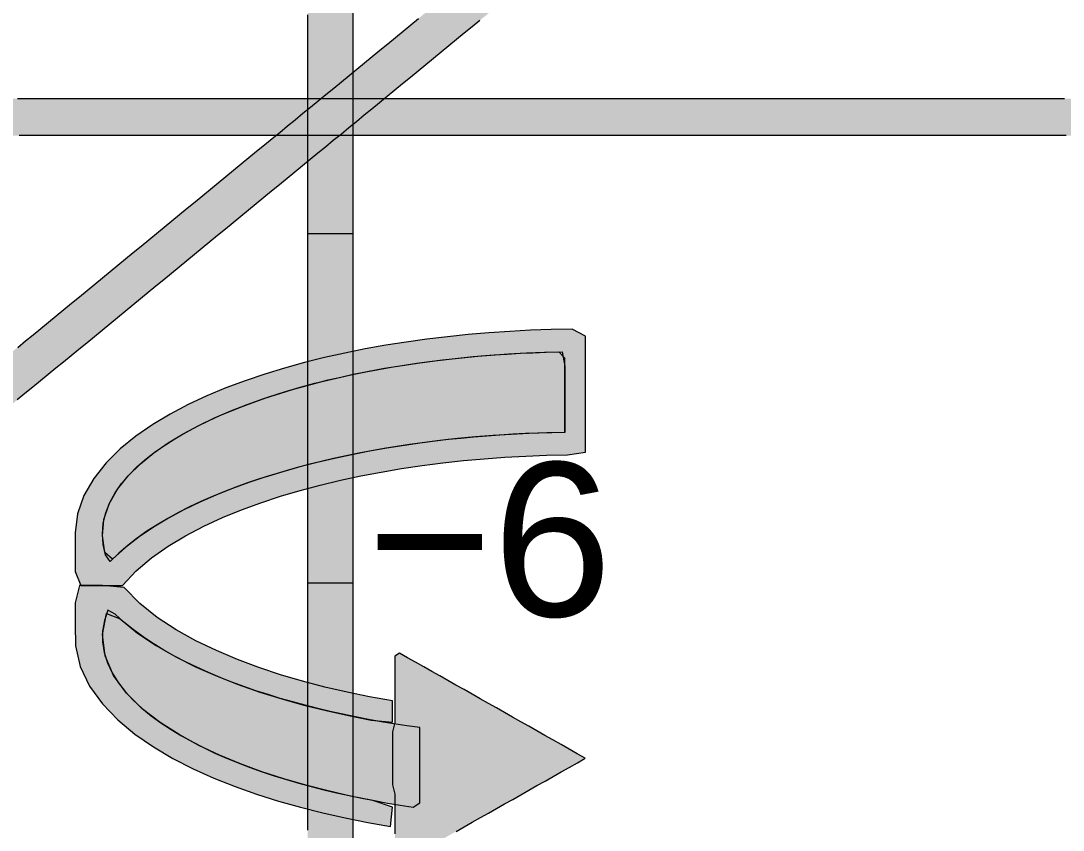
# Model space of a CAD drawing. Extents: x 23 to 1443, y 408 to 1218.
# Drawn here: x 1216.3 to 1366.9, y 907.4 to 1024.4 of the extents above; entities that cross this region are included whole.
import ezdxf

# ---------------------------------------------------------------- set-up
doc = ezdxf.new("R2010")
doc.units = 0
doc.layers.get('0').update_dxf_attribs({"lineweight": 0})
doc.styles.add('ArialMT', font='ArialMT.ttf')

msp = doc.modelspace()

# ---------------------------------------------------------------- hatches: boundary and pattern name
at = {"true_color": 0x030000}
h = msp.add_hatch(color=256, dxfattribs=at)
h.dxf.hatch_style = 1
h.paths.add_polyline_path([(1264.25, 879.89), (1265.89, 879.89), (1267.53, 879.89), (1269.16, 879.89), (1270.8, 879.89), (1272.44, 879.89), (1273.99, 879.85), (1273.1, 878.54), (1272.21, 877.24), (1271.33, 875.93), (1270.44, 874.63), (1269.55, 873.33), (1268.67, 872.02), (1267.78, 870.72), (1266.89, 869.41), (1266.01, 868.11), (1265.12, 866.81), (1264.23, 865.5), (1263.35, 864.2), (1262.46, 862.89), (1261.57, 861.59), (1260.69, 861.21), (1259.8, 862.52), (1258.91, 863.82), (1258.03, 865.13), (1257.14, 866.43), (1256.25, 867.73), (1255.36, 869.04), (1254.48, 870.34), (1253.59, 871.65), (1252.7, 872.95), (1251.82, 874.25), (1250.93, 875.56), (1250.04, 876.86), (1249.16, 878.17), (1248.27, 879.47), (1249.09, 879.89), (1250.72, 879.89), (1252.36, 879.89), (1254, 879.89), (1255.64, 879.89), (1257.27, 879.89), (1257.75, 881), (1257.75, 882.55), (1257.75, 884.1), (1257.75, 885.65), (1257.75, 887.2), (1257.75, 888.75), (1257.75, 890.3), (1257.75, 891.85), (1257.75, 893.41), (1257.75, 894.96), (1257.75, 896.51), (1257.75, 898.06), (1257.75, 899.61), (1257.75, 901.16), (1257.75, 902.71), (1257.75, 904.27), (1257.75, 905.82), (1257.75, 907.37), (1257.75, 908.92), (1257.75, 910.47), (1257.75, 912.02), (1257.75, 913.57), (1257.75, 915.12), (1257.75, 916.68), (1257.75, 918.23), (1257.75, 919.78), (1257.75, 921.33), (1257.75, 922.88), (1257.75, 924.43), (1257.75, 925.98), (1257.75, 927.53), (1257.75, 929.09), (1257.75, 930.64), (1257.75, 932.19), (1257.75, 933.74), (1257.75, 935.29), (1257.75, 936.84), (1257.75, 938.39), (1257.75, 939.95), (1257.75, 941.5), (1257.75, 943.05), (1257.75, 944.6), (1257.75, 946.15), (1257.75, 947.7), (1257.75, 949.25), (1257.75, 950.8), (1257.75, 952.36), (1257.75, 953.91), (1257.75, 955.46), (1257.75, 957.01), (1257.75, 958.56), (1257.75, 960.11), (1257.75, 961.66), (1257.75, 963.22), (1257.75, 964.77), (1257.75, 966.32), (1257.75, 967.87), (1257.75, 969.42), (1257.75, 970.97), (1257.75, 972.52), (1257.75, 974.07), (1257.75, 975.63), (1257.75, 977.18), (1257.75, 978.73), (1257.75, 980.28), (1257.75, 981.83), (1257.75, 983.38), (1257.75, 984.93), (1257.75, 986.48), (1257.75, 988.04), (1257.75, 989.59), (1257.75, 991.14), (1257.75, 992.69), (1257.75, 994.24), (1257.75, 995.79), (1257.75, 997.34), (1257.75, 998.9), (1257.75, 1000.45), (1257.75, 1002), (1257.75, 1003.55), (1257.75, 1005.1), (1257.75, 1006.65), (1257.75, 1008.2), (1257.75, 1009.75), (1257.75, 1011.31), (1257.75, 1012.86), (1257.75, 1014.41), (1257.75, 1015.96), (1257.75, 1017.51), (1257.75, 1019.06), (1257.75, 1020.61), (1257.75, 1022.16), (1257.75, 1023.72), (1257.75, 1025.27), (1257.75, 1026.82), (1257.75, 1028.37), (1257.75, 1029.92), (1257.75, 1031.47), (1257.75, 1033.02), (1257.75, 1034.58), (1257.75, 1036.13), (1257.75, 1037.68), (1257.75, 1039.23), (1257.75, 1040.78), (1257.75, 1042.33), (1257.75, 1043.88), (1257.75, 1045.43), (1257.75, 1046.99), (1257.75, 1048.54), (1257.75, 1050.09), (1257.75, 1051.64), (1257.75, 1053.19), (1257.75, 1054.74), (1257.75, 1056.29), (1257.75, 1057.85), (1257.75, 1059.4), (1257.75, 1060.95), (1257.75, 1062.5), (1257.75, 1064.05), (1257.75, 1065.6), (1257.75, 1067.15), (1257.75, 1068.7), (1257.75, 1070.26), (1257.75, 1071.81), (1257.75, 1073.36), (1257.75, 1074.91), (1257.75, 1076.46), (1257.75, 1078.01), (1257.75, 1079.56), (1257.75, 1081.11), (1257.75, 1082.67), (1257.75, 1084.22), (1257.75, 1085.77), (1257.75, 1087.32), (1257.75, 1088.87), (1257.75, 1090.42), (1257.75, 1091.97), (1257.75, 1093.53), (1257.75, 1095.08), (1257.75, 1096.63), (1257.75, 1098.18), (1257.75, 1099.73), (1257.75, 1101.28), (1257.75, 1102.83), (1257.75, 1104.38), (1257.75, 1105.94), (1257.75, 1107.49), (1257.75, 1109.04), (1257.75, 1110.59), (1257.75, 1112.14), (1257.75, 1113.69), (1257.75, 1115.24), (1257.75, 1116.79), (1257.75, 1118.35), (1257.75, 1119.9), (1257.75, 1121.45), (1257.75, 1123), (1257.75, 1124.55), (1257.75, 1126.1), (1257.75, 1127.65), (1257.75, 1129.21), (1257.75, 1130.76), (1257.75, 1132.31), (1257.75, 1133.86), (1257.75, 1135.41), (1257.75, 1136.96), (1257.75, 1138.51), (1256.95, 1139.31), (1255.32, 1139.31), (1253.68, 1139.31), (1252.04, 1139.31), (1250.41, 1139.31), (1248.77, 1139.31), (1248.41, 1140.01), (1249.25, 1141.34), (1250.08, 1142.68), (1250.91, 1144.02), (1251.74, 1145.35), (1252.57, 1146.69), (1253.4, 1148.03), (1254.23, 1149.36), (1255.06, 1150.7), (1255.89, 1152.04), (1256.72, 1153.37), (1257.56, 1154.71), (1258.39, 1156.05), (1259.22, 1157.38), (1260.05, 1158.72), (1260.88, 1160.06), (1261.71, 1159.11), (1262.54, 1157.77), (1263.37, 1156.43), (1264.2, 1155.1), (1265.04, 1153.76), (1265.87, 1152.42), (1266.7, 1151.09), (1267.53, 1149.75), (1268.36, 1148.41), (1269.19, 1147.08), (1270.02, 1145.74), (1270.85, 1144.4), (1271.68, 1143.07), (1272.51, 1141.73), (1273.35, 1140.4), (1273.7, 1139.31), (1272.07, 1139.31), (1270.43, 1139.31), (1268.79, 1139.31), (1267.16, 1139.31), (1265.52, 1139.31), (1264.25, 1138.96), (1264.25, 1137.41), (1264.25, 1135.86), (1264.25, 1134.31), (1264.25, 1132.76), (1264.25, 1131.21), (1264.25, 1129.65), (1264.25, 1128.1), (1264.25, 1126.55), (1264.25, 1125), (1264.25, 1123.45), (1264.25, 1121.9), (1264.25, 1120.35), (1264.25, 1118.8), (1264.25, 1117.24), (1264.25, 1115.69), (1264.25, 1114.14), (1264.25, 1112.59), (1264.25, 1111.04), (1264.25, 1109.49), (1264.25, 1107.94), (1264.25, 1106.38), (1264.25, 1104.83), (1264.25, 1103.28), (1264.25, 1101.73), (1264.25, 1100.18), (1264.25, 1098.63), (1264.25, 1097.08), (1264.25, 1095.53), (1264.25, 1093.97), (1264.25, 1092.42), (1264.25, 1090.87), (1264.25, 1089.32), (1264.25, 1087.77), (1264.25, 1086.22), (1264.25, 1084.67), (1264.25, 1083.11), (1264.25, 1081.56), (1264.25, 1080.01), (1264.25, 1078.46), (1264.25, 1076.91), (1264.25, 1075.36), (1264.25, 1073.81), (1264.25, 1072.26), (1264.25, 1070.7), (1264.25, 1069.15), (1264.25, 1067.6), (1264.25, 1066.05), (1264.25, 1064.5), (1264.25, 1062.95), (1264.25, 1061.4), (1264.25, 1059.85), (1264.25, 1058.29), (1264.25, 1056.74), (1264.25, 1055.19), (1264.25, 1053.64), (1264.25, 1052.09), (1264.25, 1050.54), (1264.25, 1048.99), (1264.25, 1047.43), (1264.25, 1045.88), (1264.25, 1044.33), (1264.25, 1042.78), (1264.25, 1041.23), (1264.25, 1039.68), (1264.25, 1038.13), (1264.25, 1036.58), (1264.25, 1035.02), (1264.25, 1033.47), (1264.25, 1031.92), (1264.25, 1030.37), (1264.25, 1028.82), (1264.25, 1027.27), (1264.25, 1025.72), (1264.25, 1024.17), (1264.25, 1022.61), (1264.25, 1021.06), (1264.25, 1019.51), (1264.25, 1017.96), (1264.25, 1016.41), (1264.25, 1014.86), (1264.25, 1013.31), (1264.25, 1011.75), (1264.25, 1010.2), (1264.25, 1008.65), (1264.25, 1007.1), (1264.25, 1005.55), (1264.25, 1004), (1264.25, 1002.45), (1264.25, 1000.9), (1264.25, 999.34), (1264.25, 997.79), (1264.25, 996.24), (1264.25, 994.69), (1264.25, 993.14), (1264.25, 991.59), (1264.25, 990.04), (1264.25, 988.48), (1264.25, 986.93), (1264.25, 985.38), (1264.25, 983.83), (1264.25, 982.28), (1264.25, 980.73), (1264.25, 979.18), (1264.25, 977.63), (1264.25, 976.07), (1264.25, 974.52), (1264.25, 972.97), (1264.25, 971.42), (1264.25, 969.87), (1264.25, 968.32), (1264.25, 966.77), (1264.25, 965.22), (1264.25, 963.66), (1264.25, 962.11), (1264.25, 960.56), (1264.25, 959.01), (1264.25, 957.46), (1264.25, 955.91), (1264.25, 954.36), (1264.25, 952.8), (1264.25, 951.25), (1264.25, 949.7), (1264.25, 948.15), (1264.25, 946.6), (1264.25, 945.05), (1264.25, 943.5), (1264.25, 941.95), (1264.25, 940.39), (1264.25, 938.84), (1264.25, 937.29), (1264.25, 935.74), (1264.25, 934.19), (1264.25, 932.64), (1264.25, 931.09), (1264.25, 929.53), (1264.25, 927.98), (1264.25, 926.43), (1264.25, 924.88), (1264.25, 923.33), (1264.25, 921.78), (1264.25, 920.23), (1264.25, 918.68), (1264.25, 917.12), (1264.25, 915.57), (1264.25, 914.02), (1264.25, 912.47), (1264.25, 910.92), (1264.25, 909.37), (1264.25, 907.82), (1264.25, 906.27), (1264.25, 904.71), (1264.25, 903.16), (1264.25, 901.61), (1264.25, 900.06), (1264.25, 898.51), (1264.25, 896.96), (1264.25, 895.41), (1264.25, 893.85), (1264.25, 892.3), (1264.25, 890.75), (1264.25, 889.2), (1264.25, 887.65), (1264.25, 886.1), (1264.25, 884.55), (1264.25, 883), (1264.25, 881.44), (1264.25, 879.89)])
h = msp.add_hatch(color=256, dxfattribs=at)
h.dxf.hatch_style = 1
h.paths.add_polyline_path([(1170.09, 932.1), (1171.25, 931.15), (1172.41, 930.2), (1173.57, 929.25), (1174.72, 928.3), (1175.88, 927.35), (1176.95, 926.42), (1175.41, 926.08), (1173.88, 925.74), (1172.34, 925.4), (1170.81, 925.06), (1169.27, 924.72), (1167.74, 924.38), (1166.2, 924.04), (1164.67, 923.69), (1163.13, 923.35), (1161.6, 923.01), (1160.06, 922.67), (1158.53, 922.33), (1156.99, 921.99), (1155.46, 921.65), (1153.92, 921.31), (1152.39, 920.97), (1152.01, 921.58), (1152.43, 922.84), (1152.84, 924.1), (1153.26, 925.36), (1153.67, 926.62), (1154.09, 927.88), (1154.5, 929.14), (1154.92, 930.4), (1155.33, 931.66), (1155.75, 932.92), (1156.16, 934.18), (1156.58, 935.44), (1156.99, 936.7), (1157.41, 937.96), (1157.82, 939.22), (1158.24, 940.48), (1158.77, 941.4), (1159.92, 940.45), (1161.08, 939.5), (1162.24, 938.55), (1163.4, 937.6), (1164.55, 936.65), (1165.7, 936.05), (1166.82, 936.96), (1167.93, 937.88), (1169.04, 938.79), (1170.16, 939.71), (1171.27, 940.62), (1172.39, 941.54), (1173.5, 942.45), (1174.61, 943.37), (1175.73, 944.28), (1176.84, 945.19), (1177.96, 946.11), (1179.07, 947.02), (1180.18, 947.94), (1181.3, 948.85), (1182.41, 949.77), (1183.53, 950.68), (1184.64, 951.6), (1185.75, 952.51), (1186.87, 953.42), (1187.98, 954.34), (1189.1, 955.25), (1190.21, 956.17), (1191.32, 957.08), (1192.44, 958), (1193.55, 958.91), (1194.67, 959.83), (1195.78, 960.74), (1196.89, 961.65), (1198.01, 962.57), (1199.12, 963.48), (1200.24, 964.4), (1201.35, 965.31), (1202.46, 966.23), (1203.58, 967.14), (1204.69, 968.06), (1205.81, 968.97), (1206.92, 969.89), (1208.03, 970.8), (1209.15, 971.71), (1210.26, 972.63), (1211.38, 973.54), (1212.49, 974.46), (1213.61, 975.37), (1214.72, 976.29), (1215.83, 977.2), (1216.95, 978.12), (1218.06, 979.03), (1219.18, 979.94), (1220.29, 980.86), (1221.4, 981.77), (1222.52, 982.69), (1223.63, 983.6), (1224.75, 984.52), (1225.86, 985.43), (1226.97, 986.35), (1228.09, 987.26), (1229.2, 988.18), (1230.32, 989.09), (1231.43, 990), (1232.54, 990.92), (1233.66, 991.83), (1234.77, 992.75), (1235.89, 993.66), (1237, 994.58), (1238.11, 995.49), (1239.23, 996.41), (1240.34, 997.32), (1241.46, 998.23), (1242.57, 999.15), (1243.68, 1000.06), (1244.8, 1000.98), (1245.91, 1001.89), (1247.03, 1002.81), (1248.14, 1003.72), (1249.25, 1004.64), (1250.37, 1005.55), (1251.48, 1006.47), (1252.6, 1007.38), (1253.71, 1008.29), (1254.82, 1009.21), (1255.94, 1010.12), (1257.05, 1011.04), (1258.17, 1011.95), (1259.28, 1012.87), (1260.39, 1013.78), (1261.51, 1014.7), (1262.62, 1015.61), (1263.74, 1016.52), (1264.85, 1017.44), (1265.97, 1018.35), (1267.08, 1019.27), (1268.19, 1020.18), (1269.31, 1021.1), (1270.42, 1022.01), (1271.54, 1022.93), (1272.65, 1023.84), (1273.76, 1024.76), (1274.88, 1025.67), (1275.99, 1026.58), (1277.11, 1027.5), (1278.22, 1028.41), (1279.33, 1029.33), (1280.45, 1030.24), (1281.56, 1031.16), (1282.68, 1032.07), (1283.79, 1032.99), (1284.9, 1033.9), (1286.02, 1034.81), (1287.13, 1035.73), (1288.25, 1036.64), (1289.36, 1037.56), (1290.47, 1038.47), (1291.59, 1039.39), (1292.7, 1040.3), (1293.82, 1041.22), (1294.93, 1042.13), (1296.04, 1043.04), (1297.16, 1043.96), (1298.27, 1044.87), (1299.39, 1045.79), (1300.5, 1046.7), (1301.61, 1047.62), (1302.73, 1048.53), (1303.84, 1049.45), (1304.96, 1050.36), (1306.07, 1051.28), (1307.18, 1052.19), (1308.3, 1053.1), (1309.41, 1054.02), (1310.53, 1054.93), (1311.64, 1055.85), (1312.75, 1056.76), (1313.87, 1057.68), (1314.98, 1058.59), (1316.1, 1059.51), (1317.21, 1060.42), (1318.33, 1061.33), (1319.44, 1062.25), (1320.55, 1063.16), (1321.67, 1064.08), (1322.78, 1064.99), (1323.9, 1065.91), (1325.01, 1066.82), (1326.12, 1067.74), (1327.24, 1068.65), (1328.35, 1069.57), (1329.47, 1070.48), (1330.58, 1071.39), (1331.69, 1072.31), (1332.81, 1073.22), (1333.92, 1074.14), (1335.04, 1075.05), (1336.15, 1075.97), (1337.26, 1076.88), (1338.38, 1077.8), (1339.49, 1078.71), (1340.61, 1079.62), (1341.72, 1080.54), (1342.83, 1081.45), (1343.95, 1082.37), (1345.06, 1083.28), (1346.18, 1084.2), (1346.86, 1085.12), (1345.7, 1086.07), (1344.54, 1087.02), (1343.38, 1087.97), (1342.23, 1088.92), (1341.07, 1089.87), (1340.52, 1090.69), (1342.03, 1091.08), (1343.55, 1091.47), (1345.06, 1091.85), (1346.58, 1092.24), (1348.1, 1092.63), (1349.61, 1093.02), (1351.13, 1093.4), (1352.65, 1093.79), (1354.16, 1094.18), (1355.68, 1094.57), (1357.19, 1094.95), (1358.71, 1095.34), (1360.23, 1095.73), (1361.74, 1096.12), (1363.26, 1096.5), (1364.78, 1096.89), (1366.29, 1097.28), (1366.63, 1096.7), (1366.15, 1095.45), (1365.68, 1094.21), (1365.21, 1092.96), (1364.74, 1091.72), (1364.27, 1090.47), (1363.79, 1089.23), (1363.32, 1087.98), (1362.85, 1086.74), (1362.38, 1085.5), (1361.91, 1084.25), (1361.43, 1083.01), (1360.96, 1081.76), (1360.49, 1080.52), (1360.02, 1079.27), (1359.54, 1078.03), (1359.07, 1076.78), (1358.6, 1075.54), (1357.47, 1076.41), (1356.31, 1077.36), (1355.15, 1078.31), (1354, 1079.26), (1352.84, 1080.21), (1351.68, 1081.16), (1350.57, 1080.25), (1349.45, 1079.33), (1348.34, 1078.42), (1347.23, 1077.5), (1346.11, 1076.59), (1345, 1075.67), (1343.88, 1074.76), (1342.77, 1073.85), (1341.66, 1072.93), (1340.54, 1072.02), (1339.43, 1071.1), (1338.31, 1070.19), (1337.2, 1069.27), (1336.09, 1068.36), (1334.97, 1067.44), (1333.86, 1066.53), (1332.74, 1065.62), (1331.63, 1064.7), (1330.52, 1063.79), (1329.4, 1062.87), (1328.29, 1061.96), (1327.17, 1061.04), (1326.06, 1060.13), (1324.95, 1059.21), (1323.83, 1058.3), (1322.72, 1057.38), (1321.6, 1056.47), (1320.49, 1055.56), (1319.38, 1054.64), (1318.26, 1053.73), (1317.15, 1052.81), (1316.03, 1051.9), (1314.92, 1050.98), (1313.81, 1050.07), (1312.69, 1049.15), (1311.58, 1048.24), (1310.46, 1047.33), (1309.35, 1046.41), (1308.24, 1045.5), (1307.12, 1044.58), (1306.01, 1043.67), (1304.89, 1042.75), (1303.78, 1041.84), (1302.66, 1040.92), (1301.55, 1040.01), (1300.44, 1039.09), (1299.32, 1038.18), (1298.21, 1037.27), (1297.09, 1036.35), (1295.98, 1035.44), (1294.87, 1034.52), (1293.75, 1033.61), (1292.64, 1032.69), (1291.52, 1031.78), (1290.41, 1030.86), (1289.3, 1029.95), (1288.18, 1029.04), (1287.07, 1028.12), (1285.95, 1027.21), (1284.84, 1026.29), (1283.73, 1025.38), (1282.61, 1024.46), (1281.5, 1023.55), (1280.38, 1022.63), (1279.27, 1021.72), (1278.16, 1020.8), (1277.04, 1019.89), (1275.93, 1018.98), (1274.81, 1018.06), (1273.7, 1017.15), (1272.59, 1016.23), (1271.47, 1015.32), (1270.36, 1014.4), (1269.24, 1013.49), (1268.13, 1012.57), (1267.02, 1011.66), (1265.9, 1010.75), (1264.79, 1009.83), (1263.67, 1008.92), (1262.56, 1008), (1261.45, 1007.09), (1260.33, 1006.17), (1259.22, 1005.26), (1258.1, 1004.34), (1256.99, 1003.43), (1255.88, 1002.51), (1254.76, 1001.6), (1253.65, 1000.69), (1252.53, 999.77), (1251.42, 998.86), (1250.3, 997.94), (1249.19, 997.03), (1248.08, 996.11), (1246.96, 995.2), (1245.85, 994.28), (1244.73, 993.37), (1243.62, 992.46), (1242.51, 991.54), (1241.39, 990.63), (1240.28, 989.71), (1239.16, 988.8), (1238.05, 987.88), (1236.94, 986.97), (1235.82, 986.05), (1234.71, 985.14), (1233.59, 984.23), (1232.48, 983.31), (1231.37, 982.4), (1230.25, 981.48), (1229.14, 980.57), (1228.02, 979.65), (1226.91, 978.74), (1225.8, 977.82), (1224.68, 976.91), (1223.57, 975.99), (1222.45, 975.08), (1221.34, 974.17), (1220.23, 973.25), (1219.11, 972.34), (1218, 971.42), (1216.88, 970.51), (1215.77, 969.59), (1214.66, 968.68), (1213.54, 967.76), (1212.43, 966.85), (1211.31, 965.94), (1210.2, 965.02), (1209.09, 964.11), (1207.97, 963.19), (1206.86, 962.28), (1205.74, 961.36), (1204.63, 960.45), (1203.52, 959.53), (1202.4, 958.62), (1201.29, 957.7), (1200.17, 956.79), (1199.06, 955.88), (1197.95, 954.96), (1196.83, 954.05), (1195.72, 953.13), (1194.6, 952.22), (1193.49, 951.3), (1192.37, 950.39), (1191.26, 949.47), (1190.15, 948.56), (1189.03, 947.65), (1187.92, 946.73), (1186.8, 945.82), (1185.69, 944.9), (1184.58, 943.99), (1183.46, 943.07), (1182.35, 942.16), (1181.23, 941.24), (1180.12, 940.33), (1179.01, 939.41), (1177.89, 938.5), (1176.78, 937.59), (1175.66, 936.67), (1174.55, 935.76), (1173.44, 934.84), (1172.32, 933.93), (1171.21, 933.01), (1170.09, 932.1)])
at = {"true_color": 0x0b0000}
h = msp.add_hatch(color=256, dxfattribs=at)
h.dxf.hatch_style = 1
h.paths.add_polyline_path([(1100.62, 1007.83), (1100.62, 1006.48), (1100.62, 1005.14), (1100.62, 1003.79), (1100.62, 1002.45), (1100.62, 1001.1), (1100.56, 999.85), (1098.99, 1000.6), (1097.43, 1001.36), (1095.87, 1002.12), (1094.3, 1002.88), (1092.74, 1003.63), (1091.18, 1004.39), (1089.62, 1005.15), (1088.05, 1005.91), (1086.49, 1006.66), (1084.93, 1007.42), (1083.36, 1008.18), (1081.8, 1008.94), (1080.24, 1009.69), (1078.67, 1010.45), (1080.04, 1011.21), (1081.6, 1011.97), (1083.16, 1012.72), (1084.73, 1013.48), (1086.29, 1014.24), (1087.85, 1015), (1089.42, 1015.75), (1090.98, 1016.51), (1092.54, 1017.27), (1094.11, 1018.03), (1095.67, 1018.79), (1097.23, 1019.54), (1098.8, 1020.3), (1100.36, 1021.06), (1100.62, 1020.07), (1100.62, 1018.72), (1100.62, 1017.38), (1100.62, 1016.03), (1100.62, 1014.69), (1100.62, 1013.34), (1102.28, 1013.17), (1104.17, 1013.17), (1106.06, 1013.17), (1107.95, 1013.17), (1109.84, 1013.17), (1111.73, 1013.17), (1113.63, 1013.17), (1115.52, 1013.17), (1117.41, 1013.17), (1119.3, 1013.17), (1121.19, 1013.17), (1123.09, 1013.17), (1124.98, 1013.17), (1126.87, 1013.17), (1128.76, 1013.17), (1130.65, 1013.17), (1132.54, 1013.17), (1134.44, 1013.17), (1136.33, 1013.17), (1138.22, 1013.17), (1140.11, 1013.17), (1142, 1013.17), (1143.89, 1013.17), (1145.79, 1013.17), (1147.68, 1013.17), (1149.57, 1013.17), (1151.46, 1013.17), (1153.35, 1013.17), (1155.25, 1013.17), (1157.14, 1013.17), (1159.03, 1013.17), (1160.92, 1013.17), (1162.81, 1013.17), (1164.7, 1013.17), (1166.6, 1013.17), (1168.49, 1013.17), (1170.38, 1013.17), (1172.27, 1013.17), (1174.16, 1013.17), (1176.05, 1013.17), (1177.95, 1013.17), (1179.84, 1013.17), (1181.73, 1013.17), (1183.62, 1013.17), (1185.51, 1013.17), (1187.41, 1013.17), (1189.3, 1013.17), (1191.19, 1013.17), (1193.08, 1013.17), (1194.97, 1013.17), (1196.86, 1013.17), (1198.76, 1013.17), (1200.65, 1013.17), (1202.54, 1013.17), (1204.43, 1013.17), (1206.32, 1013.17), (1208.22, 1013.17), (1210.11, 1013.17), (1212, 1013.17), (1213.89, 1013.17), (1215.78, 1013.17), (1217.67, 1013.17), (1219.57, 1013.17), (1221.46, 1013.17), (1223.35, 1013.17), (1225.24, 1013.17), (1227.13, 1013.17), (1229.02, 1013.17), (1230.92, 1013.17), (1232.81, 1013.17), (1234.7, 1013.17), (1236.59, 1013.17), (1238.48, 1013.17), (1240.38, 1013.17), (1242.27, 1013.17), (1244.16, 1013.17), (1246.05, 1013.17), (1247.94, 1013.17), (1249.83, 1013.17), (1251.73, 1013.17), (1253.62, 1013.17), (1255.51, 1013.17), (1257.4, 1013.17), (1259.29, 1013.17), (1261.18, 1013.17), (1263.08, 1013.17), (1264.97, 1013.17), (1266.86, 1013.17), (1268.75, 1013.17), (1270.64, 1013.17), (1272.54, 1013.17), (1274.43, 1013.17), (1276.32, 1013.17), (1278.21, 1013.17), (1280.1, 1013.17), (1281.99, 1013.17), (1283.89, 1013.17), (1285.78, 1013.17), (1287.67, 1013.17), (1289.56, 1013.17), (1291.45, 1013.17), (1293.35, 1013.17), (1295.24, 1013.17), (1297.13, 1013.17), (1299.02, 1013.17), (1300.91, 1013.17), (1302.8, 1013.17), (1304.7, 1013.17), (1306.59, 1013.17), (1308.48, 1013.17), (1310.37, 1013.17), (1312.26, 1013.17), (1314.15, 1013.17), (1316.05, 1013.17), (1317.94, 1013.17), (1319.83, 1013.17), (1321.72, 1013.17), (1323.61, 1013.17), (1325.51, 1013.17), (1327.4, 1013.17), (1329.29, 1013.17), (1331.18, 1013.17), (1333.07, 1013.17), (1334.96, 1013.17), (1336.86, 1013.17), (1338.75, 1013.17), (1340.64, 1013.17), (1342.53, 1013.17), (1344.42, 1013.17), (1346.31, 1013.17), (1348.21, 1013.17), (1350.1, 1013.17), (1351.99, 1013.17), (1353.88, 1013.17), (1355.77, 1013.17), (1357.67, 1013.17), (1359.56, 1013.17), (1361.45, 1013.17), (1363.34, 1013.17), (1365.23, 1013.17), (1367.12, 1013.17), (1369.02, 1013.17), (1370.91, 1013.17), (1372.8, 1013.17), (1374.69, 1013.17), (1376.58, 1013.17), (1378.48, 1013.17), (1380.37, 1013.17), (1382.26, 1013.17), (1384.15, 1013.17), (1386.04, 1013.17), (1387.93, 1013.17), (1389.83, 1013.17), (1391.72, 1013.17), (1393.61, 1013.17), (1395.5, 1013.17), (1397.39, 1013.17), (1399.28, 1013.17), (1401.18, 1013.17), (1403.07, 1013.17), (1404.96, 1013.17), (1406.85, 1013.17), (1408.74, 1013.17), (1410.64, 1013.17), (1412.53, 1013.17), (1414.42, 1013.17), (1416.31, 1013.17), (1418.2, 1013.17), (1419.31, 1013.73), (1419.31, 1015.07), (1419.31, 1016.42), (1419.31, 1017.76), (1419.31, 1019.11), (1419.31, 1020.46), (1420.04, 1020.86), (1421.65, 1020.15), (1423.25, 1019.44), (1424.86, 1018.73), (1426.46, 1018.01), (1428.07, 1017.3), (1429.68, 1016.59), (1431.28, 1015.88), (1432.89, 1015.17), (1434.49, 1014.46), (1436.1, 1013.75), (1437.7, 1013.03), (1439.31, 1012.32), (1440.91, 1011.61), (1442.52, 1010.9), (1442.72, 1010.19), (1441.12, 1009.48), (1439.51, 1008.77), (1437.91, 1008.06), (1436.3, 1007.34), (1434.7, 1006.63), (1433.09, 1005.92), (1431.48, 1005.21), (1429.88, 1004.5), (1428.27, 1003.79), (1426.67, 1003.08), (1425.06, 1002.36), (1423.46, 1001.65), (1421.85, 1000.94), (1420.25, 1000.23), (1419.31, 1000.37), (1419.31, 1001.72), (1419.31, 1003.06), (1419.31, 1004.41), (1419.31, 1005.76), (1419.31, 1007.1), (1418.44, 1007.83), (1416.55, 1007.83), (1414.66, 1007.83), (1412.77, 1007.83), (1410.87, 1007.83), (1408.98, 1007.83), (1407.09, 1007.83), (1405.2, 1007.83), (1403.31, 1007.83), (1401.42, 1007.83), (1399.52, 1007.83), (1397.63, 1007.83), (1395.74, 1007.83), (1393.85, 1007.83), (1391.96, 1007.83), (1390.07, 1007.83), (1388.17, 1007.83), (1386.28, 1007.83), (1384.39, 1007.83), (1382.5, 1007.83), (1380.61, 1007.83), (1378.71, 1007.83), (1376.82, 1007.83), (1374.93, 1007.83), (1373.04, 1007.83), (1371.15, 1007.83), (1369.26, 1007.83), (1367.36, 1007.83), (1365.47, 1007.83), (1363.58, 1007.83), (1361.69, 1007.83), (1359.8, 1007.83), (1357.91, 1007.83), (1356.01, 1007.83), (1354.12, 1007.83), (1352.23, 1007.83), (1350.34, 1007.83), (1348.45, 1007.83), (1346.55, 1007.83), (1344.66, 1007.83), (1342.77, 1007.83), (1340.88, 1007.83), (1338.99, 1007.83), (1337.1, 1007.83), (1335.2, 1007.83), (1333.31, 1007.83), (1331.42, 1007.83), (1329.53, 1007.83), (1327.64, 1007.83), (1325.74, 1007.83), (1323.85, 1007.83), (1321.96, 1007.83), (1320.07, 1007.83), (1318.18, 1007.83), (1316.29, 1007.83), (1314.39, 1007.83), (1312.5, 1007.83), (1310.61, 1007.83), (1308.72, 1007.83), (1306.83, 1007.83), (1304.94, 1007.83), (1303.04, 1007.83), (1301.15, 1007.83), (1299.26, 1007.83), (1297.37, 1007.83), (1295.48, 1007.83), (1293.58, 1007.83), (1291.69, 1007.83), (1289.8, 1007.83), (1287.91, 1007.83), (1286.02, 1007.83), (1284.13, 1007.83), (1282.23, 1007.83), (1280.34, 1007.83), (1278.45, 1007.83), (1276.56, 1007.83), (1274.67, 1007.83), (1272.78, 1007.83), (1270.88, 1007.83), (1268.99, 1007.83), (1267.1, 1007.83), (1265.21, 1007.83), (1263.32, 1007.83), (1261.42, 1007.83), (1259.53, 1007.83), (1257.64, 1007.83), (1255.75, 1007.83), (1253.86, 1007.83), (1251.97, 1007.83), (1250.07, 1007.83), (1248.18, 1007.83), (1246.29, 1007.83), (1244.4, 1007.83), (1242.51, 1007.83), (1240.61, 1007.83), (1238.72, 1007.83), (1236.83, 1007.83), (1234.94, 1007.83), (1233.05, 1007.83), (1231.16, 1007.83), (1229.26, 1007.83), (1227.37, 1007.83), (1225.48, 1007.83), (1223.59, 1007.83), (1221.7, 1007.83), (1219.81, 1007.83), (1217.91, 1007.83), (1216.02, 1007.83), (1214.13, 1007.83), (1212.24, 1007.83), (1210.35, 1007.83), (1208.45, 1007.83), (1206.56, 1007.83), (1204.67, 1007.83), (1202.78, 1007.83), (1200.89, 1007.83), (1199, 1007.83), (1197.1, 1007.83), (1195.21, 1007.83), (1193.32, 1007.83), (1191.43, 1007.83), (1189.54, 1007.83), (1187.65, 1007.83), (1185.75, 1007.83), (1183.86, 1007.83), (1181.97, 1007.83), (1180.08, 1007.83), (1178.19, 1007.83), (1176.29, 1007.83), (1174.4, 1007.83), (1172.51, 1007.83), (1170.62, 1007.83), (1168.73, 1007.83), (1166.84, 1007.83), (1164.94, 1007.83), (1163.05, 1007.83), (1161.16, 1007.83), (1159.27, 1007.83), (1157.38, 1007.83), (1155.48, 1007.83), (1153.59, 1007.83), (1151.7, 1007.83), (1149.81, 1007.83), (1147.92, 1007.83), (1146.03, 1007.83), (1144.13, 1007.83), (1142.24, 1007.83), (1140.35, 1007.83), (1138.46, 1007.83), (1136.57, 1007.83), (1134.68, 1007.83), (1132.78, 1007.83), (1130.89, 1007.83), (1129, 1007.83), (1127.11, 1007.83), (1125.22, 1007.83), (1123.32, 1007.83), (1121.43, 1007.83), (1119.54, 1007.83), (1117.65, 1007.83), (1115.76, 1007.83), (1113.87, 1007.83), (1111.97, 1007.83), (1110.08, 1007.83), (1108.19, 1007.83), (1106.3, 1007.83), (1104.41, 1007.83), (1102.52, 1007.83), (1100.62, 1007.83)])
at = {"true_color": 0x000000}
h = msp.add_hatch(color=256, dxfattribs=at)
h.dxf.hatch_style = 1
h.paths.add_polyline_path([(1230.98, 942.77), (1232.94, 944.88), (1235.16, 946.77), (1237.56, 948.45), (1240.09, 949.96), (1242.72, 951.34), (1245.41, 952.58), (1248.16, 953.71), (1250.96, 954.73), (1253.8, 955.67), (1256.67, 956.52), (1259.56, 957.29), (1262.48, 957.98), (1265.41, 958.61), (1268.36, 959.17), (1271.32, 959.67), (1274.29, 960.11), (1277.27, 960.49), (1280.26, 960.82), (1283.26, 961.09), (1286.26, 961.31), (1289.26, 961.47), (1292.27, 961.59), (1295.28, 961.66), (1297.88, 962.06), (1297.88, 964.85), (1297.88, 967.64), (1297.88, 970.44), (1297.88, 973.23), (1297.88, 976.02), (1297.88, 978.82), (1295.96, 979.82), (1292.95, 979.76), (1289.94, 979.66), (1286.94, 979.51), (1283.94, 979.3), (1280.94, 979.05), (1277.95, 978.74), (1274.96, 978.39), (1271.98, 977.97), (1269.02, 977.5), (1266.06, 976.97), (1263.12, 976.38), (1260.19, 975.72), (1257.29, 975), (1254.4, 974.2), (1251.54, 973.33), (1248.71, 972.37), (1245.92, 971.33), (1243.18, 970.18), (1240.49, 968.93), (1237.87, 967.55), (1235.34, 966.04), (1232.92, 964.37), (1230.66, 962.53), (1228.6, 960.5), (1226.82, 958.25), (1225.4, 955.79), (1224.47, 953.14), (1224.12, 950.37), (1224.12, 947.58), (1224.12, 944.78), (1224.96, 942.77), (1227.97, 942.77), (1230.98, 942.77)])
h.paths.add_polyline_path([(1294.89, 964.9), (1292.3, 964.84), (1289.72, 964.74), (1287.14, 964.61), (1284.56, 964.44), (1281.99, 964.24), (1279.42, 964), (1276.86, 963.71), (1274.3, 963.39), (1271.74, 963.03), (1269.2, 962.62), (1266.66, 962.17), (1264.13, 961.68), (1261.61, 961.14), (1259.11, 960.55), (1256.62, 959.91), (1254.15, 959.22), (1251.69, 958.47), (1249.26, 957.66), (1246.86, 956.78), (1244.48, 955.83), (1242.15, 954.81), (1239.86, 953.7), (1237.62, 952.51), (1235.45, 951.2), (1233.37, 949.79), (1231.39, 948.25), (1229.54, 946.57), (1228.44, 947.55), (1228.08, 949.92), (1228.3, 952.31), (1229.06, 954.59), (1230.26, 956.71), (1231.8, 958.63), (1233.58, 960.37), (1235.53, 961.95), (1237.6, 963.38), (1239.76, 964.69), (1242, 965.88), (1244.29, 966.99), (1246.63, 968), (1249.01, 968.94), (1251.42, 969.8), (1253.86, 970.59), (1256.32, 971.33), (1258.8, 972), (1261.29, 972.62), (1263.8, 973.18), (1266.33, 973.7), (1268.86, 974.17), (1271.4, 974.59), (1273.95, 974.97), (1276.51, 975.31), (1279.08, 975.6), (1281.64, 975.86), (1284.22, 976.07), (1286.79, 976.25), (1289.37, 976.39), (1291.95, 976.49), (1294.54, 976.55), (1294.89, 974.49), (1294.89, 972.09), (1294.89, 969.69), (1294.89, 967.3), (1294.89, 964.9)])
at = {"true_color": 0xcecece}
h = msp.add_hatch(color=256, dxfattribs=at)
h.dxf.hatch_style = 1
h.paths.add_polyline_path([(1294.88, 964.9), (1293.01, 964.86), (1291.13, 964.8), (1289.25, 964.72), (1287.38, 964.63), (1285.51, 964.51), (1283.63, 964.37), (1281.77, 964.22), (1279.9, 964.04), (1278.04, 963.85), (1276.18, 963.63), (1274.32, 963.39), (1272.47, 963.14), (1270.62, 962.86), (1268.78, 962.55), (1266.95, 962.23), (1265.12, 961.88), (1263.29, 961.51), (1261.48, 961.11), (1259.67, 960.69), (1257.87, 960.24), (1256.09, 959.77), (1254.31, 959.27), (1252.55, 958.74), (1250.8, 958.18), (1249.06, 957.59), (1247.34, 956.97), (1245.64, 956.31), (1243.97, 955.62), (1242.31, 954.89), (1240.68, 954.12), (1239.09, 953.31), (1237.52, 952.45), (1236, 951.55), (1234.52, 950.6), (1233.1, 949.59), (1231.73, 948.54), (1230.43, 947.42), (1229.22, 946.25), (1228.54, 947.19), (1228.19, 948.7), (1228.07, 950.24), (1228.2, 951.77), (1228.55, 953.29), (1229.13, 954.75), (1229.9, 956.16), (1230.84, 957.49), (1231.92, 958.76), (1233.11, 959.95), (1234.4, 961.07), (1235.77, 962.12), (1237.2, 963.12), (1238.69, 964.06), (1240.23, 964.95), (1241.8, 965.78), (1243.41, 966.58), (1245.05, 967.33), (1246.72, 968.04), (1248.41, 968.71), (1250.12, 969.34), (1251.85, 969.94), (1253.6, 970.51), (1255.36, 971.05), (1257.13, 971.55), (1258.92, 972.03), (1260.72, 972.48), (1262.52, 972.9), (1264.34, 973.3), (1266.16, 973.67), (1267.99, 974.01), (1269.83, 974.33), (1271.67, 974.63), (1273.52, 974.91), (1275.37, 975.16), (1277.23, 975.39), (1279.09, 975.6), (1280.95, 975.79), (1282.82, 975.96), (1284.69, 976.11), (1286.56, 976.23), (1288.44, 976.34), (1290.31, 976.43), (1292.19, 976.5), (1294.06, 976.54), (1294.88, 975.69), (1294.88, 974.15), (1294.88, 972.61), (1294.88, 971.06), (1294.88, 969.52), (1294.88, 967.98), (1294.88, 966.44), (1294.88, 964.9)])
at = {"true_color": 0x000000}
h = msp.add_hatch(color=256, dxfattribs=at)
h.dxf.hatch_style = 1
h.paths.add_polyline_path([(1269.98, 926.08), (1266.7, 926.67), (1263.45, 927.33), (1260.21, 928.08), (1257, 928.92), (1253.82, 929.86), (1250.68, 930.9), (1247.59, 932.05), (1244.55, 933.34), (1241.59, 934.77), (1238.73, 936.36), (1236.01, 938.14), (1233.48, 940.16), (1231.24, 942.45), (1228.08, 942.77), (1224.74, 942.77), (1224.12, 940.25), (1224.12, 937.15), (1224.19, 934.06), (1224.87, 931.04), (1226.22, 928.21), (1228.07, 925.64), (1230.3, 923.33), (1232.78, 921.27), (1235.45, 919.42), (1238.27, 917.76), (1241.19, 916.27), (1244.19, 914.92), (1247.25, 913.7), (1250.37, 912.59), (1253.52, 911.59), (1256.71, 910.69), (1259.93, 909.88), (1263.17, 909.15), (1266.43, 908.49), (1269.71, 907.92), (1269.98, 910.72), (1267.18, 911.67), (1263.92, 912.32), (1260.69, 913.06), (1257.47, 913.89), (1254.29, 914.81), (1251.14, 915.83), (1248.04, 916.97), (1244.99, 918.23), (1242.02, 919.64), (1239.15, 921.21), (1236.4, 922.96), (1233.84, 924.94), (1231.55, 927.19), (1229.68, 929.74), (1228.45, 932.61), (1228.08, 935.68), (1228.67, 938.71), (1230.65, 937.92), (1233.16, 935.89), (1235.86, 934.07), (1238.69, 932.44), (1241.62, 930.97), (1244.64, 929.64), (1247.71, 928.43), (1250.83, 927.35), (1253.99, 926.36), (1257.19, 925.47), (1260.41, 924.67), (1263.65, 923.95), (1266.92, 923.31), (1269.98, 922.99), (1269.98, 926.08)])
at = {"true_color": 0xfffcfc}
h = msp.add_hatch(color=256, dxfattribs=at)
h.dxf.hatch_style = 1
h.paths.add_polyline_path([(1273.95, 922.21), (1272.08, 922.47), (1270.22, 922.76), (1268.37, 923.07), (1266.52, 923.4), (1264.67, 923.76), (1262.84, 924.14), (1261.01, 924.55), (1259.19, 924.98), (1257.38, 925.44), (1255.58, 925.92), (1253.79, 926.44), (1252.02, 926.98), (1250.26, 927.55), (1248.51, 928.16), (1246.79, 928.8), (1245.08, 929.47), (1243.39, 930.18), (1241.74, 930.93), (1240.1, 931.72), (1238.51, 932.55), (1236.94, 933.43), (1235.42, 934.36), (1233.95, 935.34), (1232.54, 936.38), (1231.19, 937.47), (1229.91, 938.62), (1228.85, 939.21), (1228.36, 937.71), (1228.11, 936.17), (1228.1, 934.62), (1228.33, 933.08), (1228.8, 931.57), (1229.48, 930.12), (1230.34, 928.73), (1231.36, 927.42), (1232.5, 926.19), (1233.76, 925.02), (1235.1, 923.93), (1236.52, 922.89), (1237.99, 921.92), (1239.52, 921), (1241.09, 920.14), (1242.7, 919.32), (1244.34, 918.54), (1246.01, 917.81), (1247.71, 917.11), (1249.43, 916.46), (1251.17, 915.84), (1252.92, 915.26), (1254.69, 914.7), (1256.47, 914.18), (1258.27, 913.69), (1260.08, 913.23), (1261.9, 912.79), (1263.73, 912.38), (1265.56, 912), (1267.41, 911.65), (1269.26, 911.31), (1271.11, 911.01), (1272.97, 910.72), (1273.95, 911.32), (1273.95, 912.88), (1273.95, 914.43), (1273.95, 915.99), (1273.95, 917.54), (1273.95, 919.1), (1273.95, 920.65), (1273.95, 922.21)])
at = {"true_color": 0xffffff}
h = msp.add_hatch(color=256, dxfattribs=at)
h.dxf.hatch_style = 1
h.paths.add_polyline_path([(1270.35, 912.58), (1270.35, 910.67), (1270.35, 908.75), (1270.35, 906.83), (1270.35, 904.92), (1270.35, 903), (1271.02, 902.58), (1272.19, 903.24), (1273.36, 903.9), (1274.53, 904.56), (1275.7, 905.22), (1276.86, 905.88), (1278.03, 906.54), (1279.2, 907.21), (1280.37, 907.87), (1281.54, 908.53), (1282.7, 909.19), (1283.87, 909.85), (1285.04, 910.51), (1286.21, 911.17), (1287.38, 911.83), (1288.54, 912.49), (1289.71, 913.15), (1290.88, 913.82), (1292.05, 914.48), (1293.22, 915.14), (1294.38, 915.8), (1295.55, 916.46), (1296.72, 917.12), (1297.87, 917.78), (1296.7, 918.44), (1295.54, 919.1), (1294.37, 919.76), (1293.2, 920.43), (1292.03, 921.09), (1290.86, 921.75), (1289.7, 922.41), (1288.53, 923.07), (1287.36, 923.73), (1286.19, 924.39), (1285.02, 925.05), (1283.86, 925.71), (1282.69, 926.37), (1281.52, 927.03), (1280.35, 927.7), (1279.18, 928.36), (1278.02, 929.02), (1276.85, 929.68), (1275.68, 930.34), (1274.51, 931), (1273.34, 931.66), (1272.18, 932.32), (1271.01, 932.98), (1270.35, 932.53), (1270.35, 930.61), (1270.35, 928.69), (1270.35, 926.78), (1270.35, 924.86), (1270.33, 922.97), (1269.98, 921.6), (1269.98, 919.68), (1269.98, 917.76), (1269.98, 915.85), (1269.98, 913.93), (1270.35, 912.58)])

# ---------------------------------------------------------------- linework, layer by layer
at = {"true_color": 0x030000}
for points in [[(1282.61, 1024.46), (1281.5, 1023.55), (1280.38, 1022.63), (1279.27, 1021.72), (1278.16, 1020.8), (1277.04, 1019.89), (1275.93, 1018.98), (1274.81, 1018.06), (1273.7, 1017.15), (1272.59, 1016.23), (1271.47, 1015.32), (1270.36, 1014.4), (1269.24, 1013.49), (1268.13, 1012.57), (1267.02, 1011.66), (1265.9, 1010.75), (1264.79, 1009.83), (1263.67, 1008.92), (1262.56, 1008), (1261.45, 1007.09), (1260.33, 1006.17), (1259.22, 1005.26), (1258.1, 1004.34), (1256.99, 1003.43), (1255.88, 1002.51), (1254.76, 1001.6), (1253.65, 1000.69), (1252.53, 999.77), (1251.42, 998.86), (1250.3, 997.94), (1249.19, 997.03), (1248.08, 996.11), (1246.96, 995.2), (1245.85, 994.28), (1244.73, 993.37), (1243.62, 992.46), (1242.51, 991.54), (1241.39, 990.63), (1240.28, 989.71), (1239.16, 988.8), (1238.05, 987.88), (1236.94, 986.97), (1235.82, 986.05), (1234.71, 985.14), (1233.59, 984.23), (1232.48, 983.31), (1231.37, 982.4), (1230.25, 981.48), (1229.14, 980.57), (1228.02, 979.65), (1226.91, 978.74), (1225.8, 977.82), (1224.68, 976.91), (1223.57, 975.99), (1222.45, 975.08), (1221.34, 974.17), (1220.23, 973.25), (1219.11, 972.34), (1218, 971.42), (1216.88, 970.51), (1215.77, 969.59)], [(1215.83, 977.2), (1216.95, 978.12), (1218.06, 979.03), (1219.18, 979.94), (1220.29, 980.86), (1221.4, 981.77), (1222.52, 982.69), (1223.63, 983.6), (1224.75, 984.52), (1225.86, 985.43), (1226.97, 986.35), (1228.09, 987.26), (1229.2, 988.18), (1230.32, 989.09), (1231.43, 990), (1232.54, 990.92), (1233.66, 991.83), (1234.77, 992.75), (1235.89, 993.66), (1237, 994.58), (1238.11, 995.49), (1239.23, 996.41), (1240.34, 997.32), (1241.46, 998.23), (1242.57, 999.15), (1243.68, 1000.06), (1244.8, 1000.98), (1245.91, 1001.89), (1247.03, 1002.81), (1248.14, 1003.72), (1249.25, 1004.64), (1250.37, 1005.55), (1251.48, 1006.47), (1252.6, 1007.38), (1253.71, 1008.29), (1254.82, 1009.21), (1255.94, 1010.12), (1257.05, 1011.04), (1258.17, 1011.95), (1259.28, 1012.87), (1260.39, 1013.78), (1261.51, 1014.7), (1262.62, 1015.61), (1263.74, 1016.52), (1264.85, 1017.44), (1265.97, 1018.35), (1267.08, 1019.27), (1268.19, 1020.18), (1269.31, 1021.1), (1270.42, 1022.01), (1271.54, 1022.93), (1272.65, 1023.84), (1273.76, 1024.76)], [(1257.75, 907.37), (1257.75, 908.92), (1257.75, 910.47), (1257.75, 912.02), (1257.75, 913.57), (1257.75, 915.12), (1257.75, 916.68), (1257.75, 918.23), (1257.75, 919.78), (1257.75, 921.33), (1257.75, 922.88), (1257.75, 924.43), (1257.75, 925.98), (1257.75, 927.53), (1257.75, 929.09), (1257.75, 930.64), (1257.75, 932.19), (1257.75, 933.74), (1257.75, 935.29), (1257.75, 936.84), (1257.75, 938.39), (1257.75, 939.95), (1257.75, 941.5), (1257.75, 943.05), (1257.75, 944.6), (1257.75, 946.15), (1257.75, 947.7), (1257.75, 949.25), (1257.75, 950.8), (1257.75, 952.36), (1257.75, 953.91), (1257.75, 955.46), (1257.75, 957.01), (1257.75, 958.56), (1257.75, 960.11), (1257.75, 961.66), (1257.75, 963.22), (1257.75, 964.77), (1257.75, 966.32), (1257.75, 967.87), (1257.75, 969.42), (1257.75, 970.97), (1257.75, 972.52), (1257.75, 974.07), (1257.75, 975.63), (1257.75, 977.18), (1257.75, 978.73), (1257.75, 980.28), (1257.75, 981.83), (1257.75, 983.38), (1257.75, 984.93), (1257.75, 986.48), (1257.75, 988.04), (1257.75, 989.59), (1257.75, 991.14), (1257.75, 992.69), (1257.75, 994.24), (1257.75, 995.79), (1257.75, 997.34), (1257.75, 998.9), (1257.75, 1000.45), (1257.75, 1002), (1257.75, 1003.55), (1257.75, 1005.1), (1257.75, 1006.65), (1257.75, 1008.2), (1257.75, 1009.75), (1257.75, 1011.31), (1257.75, 1012.86), (1257.75, 1014.41), (1257.75, 1015.96), (1257.75, 1017.51), (1257.75, 1019.06), (1257.75, 1020.61), (1257.75, 1022.16), (1257.75, 1023.72), (1257.75, 1025.27)], [(1264.25, 1025.72), (1264.25, 1024.17), (1264.25, 1022.61), (1264.25, 1021.06), (1264.25, 1019.51), (1264.25, 1017.96), (1264.25, 1016.41), (1264.25, 1014.86), (1264.25, 1013.31), (1264.25, 1011.75), (1264.25, 1010.2), (1264.25, 1008.65), (1264.25, 1007.1), (1264.25, 1005.55), (1264.25, 1004), (1264.25, 1002.45), (1264.25, 1000.9), (1264.25, 999.34), (1264.25, 997.79), (1264.25, 996.24), (1264.25, 994.69), (1264.25, 993.14), (1264.25, 991.59), (1264.25, 990.04), (1264.25, 988.48), (1264.25, 986.93), (1264.25, 985.38), (1264.25, 983.83), (1264.25, 982.28), (1264.25, 980.73), (1264.25, 979.18), (1264.25, 977.63), (1264.25, 976.07), (1264.25, 974.52), (1264.25, 972.97), (1264.25, 971.42), (1264.25, 969.87), (1264.25, 968.32), (1264.25, 966.77), (1264.25, 965.22), (1264.25, 963.66), (1264.25, 962.11), (1264.25, 960.56), (1264.25, 959.01), (1264.25, 957.46), (1264.25, 955.91), (1264.25, 954.36), (1264.25, 952.8), (1264.25, 951.25), (1264.25, 949.7), (1264.25, 948.15), (1264.25, 946.6), (1264.25, 945.05), (1264.25, 943.5), (1264.25, 941.95), (1264.25, 940.39), (1264.25, 938.84), (1264.25, 937.29), (1264.25, 935.74), (1264.25, 934.19), (1264.25, 932.64), (1264.25, 931.09), (1264.25, 929.53), (1264.25, 927.98), (1264.25, 926.43), (1264.25, 924.88), (1264.25, 923.33), (1264.25, 921.78), (1264.25, 920.23), (1264.25, 918.68), (1264.25, 917.12), (1264.25, 915.57), (1264.25, 914.02), (1264.25, 912.47), (1264.25, 910.92), (1264.25, 909.37), (1264.25, 907.82), (1264.25, 906.27)], [(1257.75, 943.12), (1257.75, 993.67), (1264.25, 993.67), (1264.25, 943.12), (1257.75, 943.12)]]:
    msp.add_lwpolyline(points, dxfattribs=at)
at = {"true_color": 0x0b0000}
for points in [[(1215.78, 1013.17), (1217.67, 1013.17), (1219.57, 1013.17), (1221.46, 1013.17), (1223.35, 1013.17), (1225.24, 1013.17), (1227.13, 1013.17), (1229.02, 1013.17), (1230.92, 1013.17), (1232.81, 1013.17), (1234.7, 1013.17), (1236.59, 1013.17), (1238.48, 1013.17), (1240.38, 1013.17), (1242.27, 1013.17), (1244.16, 1013.17), (1246.05, 1013.17), (1247.94, 1013.17), (1249.83, 1013.17), (1251.73, 1013.17), (1253.62, 1013.17), (1255.51, 1013.17), (1257.4, 1013.17), (1259.29, 1013.17), (1261.18, 1013.17), (1263.08, 1013.17), (1264.97, 1013.17), (1266.86, 1013.17), (1268.75, 1013.17), (1270.64, 1013.17), (1272.54, 1013.17), (1274.43, 1013.17), (1276.32, 1013.17), (1278.21, 1013.17), (1280.1, 1013.17), (1281.99, 1013.17), (1283.89, 1013.17), (1285.78, 1013.17), (1287.67, 1013.17), (1289.56, 1013.17), (1291.45, 1013.17), (1293.35, 1013.17), (1295.24, 1013.17), (1297.13, 1013.17), (1299.02, 1013.17), (1300.91, 1013.17), (1302.8, 1013.17), (1304.7, 1013.17), (1306.59, 1013.17), (1308.48, 1013.17), (1310.37, 1013.17), (1312.26, 1013.17), (1314.15, 1013.17), (1316.05, 1013.17), (1317.94, 1013.17), (1319.83, 1013.17), (1321.72, 1013.17), (1323.61, 1013.17), (1325.51, 1013.17), (1327.4, 1013.17), (1329.29, 1013.17), (1331.18, 1013.17), (1333.07, 1013.17), (1334.96, 1013.17), (1336.86, 1013.17), (1338.75, 1013.17), (1340.64, 1013.17), (1342.53, 1013.17), (1344.42, 1013.17), (1346.31, 1013.17), (1348.21, 1013.17), (1350.1, 1013.17), (1351.99, 1013.17), (1353.88, 1013.17), (1355.77, 1013.17), (1357.67, 1013.17), (1359.56, 1013.17), (1361.45, 1013.17), (1363.34, 1013.17), (1365.23, 1013.17), (1367.12, 1013.17)], [(1367.36, 1007.83), (1365.47, 1007.83), (1363.58, 1007.83), (1361.69, 1007.83), (1359.8, 1007.83), (1357.91, 1007.83), (1356.01, 1007.83), (1354.12, 1007.83), (1352.23, 1007.83), (1350.34, 1007.83), (1348.45, 1007.83), (1346.55, 1007.83), (1344.66, 1007.83), (1342.77, 1007.83), (1340.88, 1007.83), (1338.99, 1007.83), (1337.1, 1007.83), (1335.2, 1007.83), (1333.31, 1007.83), (1331.42, 1007.83), (1329.53, 1007.83), (1327.64, 1007.83), (1325.74, 1007.83), (1323.85, 1007.83), (1321.96, 1007.83), (1320.07, 1007.83), (1318.18, 1007.83), (1316.29, 1007.83), (1314.39, 1007.83), (1312.5, 1007.83), (1310.61, 1007.83), (1308.72, 1007.83), (1306.83, 1007.83), (1304.94, 1007.83), (1303.04, 1007.83), (1301.15, 1007.83), (1299.26, 1007.83), (1297.37, 1007.83), (1295.48, 1007.83), (1293.58, 1007.83), (1291.69, 1007.83), (1289.8, 1007.83), (1287.91, 1007.83), (1286.02, 1007.83), (1284.13, 1007.83), (1282.23, 1007.83), (1280.34, 1007.83), (1278.45, 1007.83), (1276.56, 1007.83), (1274.67, 1007.83), (1272.78, 1007.83), (1270.88, 1007.83), (1268.99, 1007.83), (1267.1, 1007.83), (1265.21, 1007.83), (1263.32, 1007.83), (1261.42, 1007.83), (1259.53, 1007.83), (1257.64, 1007.83), (1255.75, 1007.83), (1253.86, 1007.83), (1251.97, 1007.83), (1250.07, 1007.83), (1248.18, 1007.83), (1246.29, 1007.83), (1244.4, 1007.83), (1242.51, 1007.83), (1240.61, 1007.83), (1238.72, 1007.83), (1236.83, 1007.83), (1234.94, 1007.83), (1233.05, 1007.83), (1231.16, 1007.83), (1229.26, 1007.83), (1227.37, 1007.83), (1225.48, 1007.83), (1223.59, 1007.83), (1221.7, 1007.83), (1219.81, 1007.83), (1217.91, 1007.83), (1216.02, 1007.83)]]:
    msp.add_lwpolyline(points, dxfattribs=at)
at = {"true_color": 0x000000}
for points in [[(1230.98, 942.77), (1232.94, 944.88), (1235.16, 946.77), (1237.56, 948.45), (1240.09, 949.96), (1242.72, 951.34), (1245.41, 952.58), (1248.16, 953.71), (1250.96, 954.73), (1253.8, 955.67), (1256.67, 956.52), (1259.56, 957.29), (1262.48, 957.98), (1265.41, 958.61), (1268.36, 959.17), (1271.32, 959.67), (1274.29, 960.11), (1277.27, 960.49), (1280.26, 960.82), (1283.26, 961.09), (1286.26, 961.31), (1289.26, 961.47), (1292.27, 961.59), (1295.28, 961.66), (1297.88, 962.06), (1297.88, 964.85), (1297.88, 967.64), (1297.88, 970.44), (1297.88, 973.23), (1297.88, 976.02), (1297.88, 978.82), (1295.96, 979.82), (1292.95, 979.76), (1289.94, 979.66), (1286.94, 979.51), (1283.94, 979.3), (1280.94, 979.05), (1277.95, 978.74), (1274.96, 978.39), (1271.98, 977.97), (1269.02, 977.5), (1266.06, 976.97), (1263.12, 976.38), (1260.19, 975.72), (1257.29, 975), (1254.4, 974.2), (1251.54, 973.33), (1248.71, 972.37), (1245.92, 971.33), (1243.18, 970.18), (1240.49, 968.93), (1237.87, 967.55), (1235.34, 966.04), (1232.92, 964.37), (1230.66, 962.53), (1228.6, 960.5), (1226.82, 958.25), (1225.4, 955.79), (1224.47, 953.14), (1224.12, 950.37), (1224.12, 947.58), (1224.12, 944.78), (1224.96, 942.77), (1227.97, 942.77), (1230.98, 942.77), (1230.98, 942.77)], [(1294.89, 964.9), (1292.3, 964.84), (1289.72, 964.74), (1287.14, 964.61), (1284.56, 964.44), (1281.99, 964.24), (1279.42, 964), (1276.86, 963.71), (1274.3, 963.39), (1271.74, 963.03), (1269.2, 962.62), (1266.66, 962.17), (1264.13, 961.68), (1261.61, 961.14), (1259.11, 960.55), (1256.62, 959.91), (1254.15, 959.22), (1251.69, 958.47), (1249.26, 957.66), (1246.86, 956.78), (1244.48, 955.83), (1242.15, 954.81), (1239.86, 953.7), (1237.62, 952.51), (1235.45, 951.2), (1233.37, 949.79), (1231.39, 948.25), (1229.54, 946.57), (1228.44, 947.55), (1228.08, 949.92), (1228.3, 952.31), (1229.06, 954.59), (1230.26, 956.71), (1231.8, 958.63), (1233.58, 960.37), (1235.53, 961.95), (1237.6, 963.38), (1239.76, 964.69), (1242, 965.88), (1244.29, 966.99), (1246.63, 968), (1249.01, 968.94), (1251.42, 969.8), (1253.86, 970.59), (1256.32, 971.33), (1258.8, 972), (1261.29, 972.62), (1263.8, 973.18), (1266.33, 973.7), (1268.86, 974.17), (1271.4, 974.59), (1273.95, 974.97), (1276.51, 975.31), (1279.08, 975.6), (1281.64, 975.86), (1284.22, 976.07), (1286.79, 976.25), (1289.37, 976.39), (1291.95, 976.49), (1294.54, 976.55), (1294.89, 974.49), (1294.89, 972.09), (1294.89, 969.69), (1294.89, 967.3), (1294.89, 964.9), (1294.89, 964.9)], [(1269.98, 926.08), (1266.7, 926.67), (1263.45, 927.33), (1260.21, 928.08), (1257, 928.92), (1253.82, 929.86), (1250.68, 930.9), (1247.59, 932.05), (1244.55, 933.34), (1241.59, 934.77), (1238.73, 936.36), (1236.01, 938.14), (1233.48, 940.16), (1231.24, 942.45), (1228.08, 942.77), (1224.74, 942.77), (1224.12, 940.25), (1224.12, 937.15), (1224.19, 934.06), (1224.87, 931.04), (1226.22, 928.21), (1228.07, 925.64), (1230.3, 923.33), (1232.78, 921.27), (1235.45, 919.42), (1238.27, 917.76), (1241.19, 916.27), (1244.19, 914.92), (1247.25, 913.7), (1250.37, 912.59), (1253.52, 911.59), (1256.71, 910.69), (1259.93, 909.88), (1263.17, 909.15), (1266.43, 908.49), (1269.71, 907.92), (1269.98, 910.72), (1267.18, 911.67), (1263.92, 912.32), (1260.69, 913.06), (1257.47, 913.89), (1254.29, 914.81), (1251.14, 915.83), (1248.04, 916.97), (1244.99, 918.23), (1242.02, 919.64), (1239.15, 921.21), (1236.4, 922.96), (1233.84, 924.94), (1231.55, 927.19), (1229.68, 929.74), (1228.45, 932.61), (1228.08, 935.68), (1228.67, 938.71), (1230.65, 937.92), (1233.16, 935.89), (1235.86, 934.07), (1238.69, 932.44), (1241.62, 930.97), (1244.64, 929.64), (1247.71, 928.43), (1250.83, 927.35), (1253.99, 926.36), (1257.19, 925.47), (1260.41, 924.67), (1263.65, 923.95), (1266.92, 923.31), (1269.98, 922.99), (1269.98, 926.08), (1269.98, 926.08)], [(1279.2, 907.21), (1280.37, 907.87), (1281.54, 908.53), (1282.7, 909.19), (1283.87, 909.85), (1285.04, 910.51), (1286.21, 911.17), (1287.38, 911.83), (1288.54, 912.49), (1289.71, 913.15), (1290.88, 913.82), (1292.05, 914.48), (1293.22, 915.14), (1294.38, 915.8), (1295.55, 916.46), (1296.72, 917.12), (1297.87, 917.78), (1296.7, 918.44), (1295.54, 919.1), (1294.37, 919.76), (1293.2, 920.43), (1292.03, 921.09), (1290.86, 921.75), (1289.7, 922.41), (1288.53, 923.07), (1287.36, 923.73), (1286.19, 924.39), (1285.02, 925.05), (1283.86, 925.71), (1282.69, 926.37), (1281.52, 927.03), (1280.35, 927.7), (1279.18, 928.36), (1278.02, 929.02), (1276.85, 929.68), (1275.68, 930.34), (1274.51, 931), (1273.34, 931.66), (1272.18, 932.32), (1271.01, 932.98), (1270.35, 932.53), (1270.35, 930.61), (1270.35, 928.69), (1270.35, 926.78), (1270.35, 924.86), (1270.33, 922.97), (1269.98, 921.6), (1269.98, 919.68), (1269.98, 917.76), (1269.98, 915.85), (1269.98, 913.93), (1270.35, 912.58), (1270.35, 912.58)], [(1270.35, 912.58), (1270.35, 910.67), (1270.35, 908.75), (1270.35, 906.83)]]:
    msp.add_lwpolyline(points, dxfattribs=at)
at = {"true_color": 0xcecece}
msp.add_lwpolyline([(1294.88, 964.9), (1293.01, 964.86), (1291.13, 964.8), (1289.25, 964.72), (1287.38, 964.63), (1285.51, 964.51), (1283.63, 964.37), (1281.77, 964.22), (1279.9, 964.04), (1278.04, 963.85), (1276.18, 963.63), (1274.32, 963.39), (1272.47, 963.14), (1270.62, 962.86), (1268.78, 962.55), (1266.95, 962.23), (1265.12, 961.88), (1263.29, 961.51), (1261.48, 961.11), (1259.67, 960.69), (1257.87, 960.24), (1256.09, 959.77), (1254.31, 959.27), (1252.55, 958.74), (1250.8, 958.18), (1249.06, 957.59), (1247.34, 956.97), (1245.64, 956.31), (1243.97, 955.62), (1242.31, 954.89), (1240.68, 954.12), (1239.09, 953.31), (1237.52, 952.45), (1236, 951.55), (1234.52, 950.6), (1233.1, 949.59), (1231.73, 948.54), (1230.43, 947.42), (1229.22, 946.25), (1228.54, 947.19), (1228.19, 948.7), (1228.07, 950.24), (1228.2, 951.77), (1228.55, 953.29), (1229.13, 954.75), (1229.9, 956.16), (1230.84, 957.49), (1231.92, 958.76), (1233.11, 959.95), (1234.4, 961.07), (1235.77, 962.12), (1237.2, 963.12), (1238.69, 964.06), (1240.23, 964.95), (1241.8, 965.78), (1243.41, 966.58), (1245.05, 967.33), (1246.72, 968.04), (1248.41, 968.71), (1250.12, 969.34), (1251.85, 969.94), (1253.6, 970.51), (1255.36, 971.05), (1257.13, 971.55), (1258.92, 972.03), (1260.72, 972.48), (1262.52, 972.9), (1264.34, 973.3), (1266.16, 973.67), (1267.99, 974.01), (1269.83, 974.33), (1271.67, 974.63), (1273.52, 974.91), (1275.37, 975.16), (1277.23, 975.39), (1279.09, 975.6), (1280.95, 975.79), (1282.82, 975.96), (1284.69, 976.11), (1286.56, 976.23), (1288.44, 976.34), (1290.31, 976.43), (1292.19, 976.5), (1294.06, 976.54), (1294.88, 975.69), (1294.88, 974.15), (1294.88, 972.61), (1294.88, 971.06), (1294.88, 969.52), (1294.88, 967.98), (1294.88, 966.44), (1294.88, 964.9), (1294.88, 964.9)], dxfattribs=at)
at = {"true_color": 0xfffcfc}
msp.add_lwpolyline([(1273.95, 922.21), (1272.08, 922.47), (1270.22, 922.76), (1268.37, 923.07), (1266.52, 923.4), (1264.67, 923.76), (1262.84, 924.14), (1261.01, 924.55), (1259.19, 924.98), (1257.38, 925.44), (1255.58, 925.92), (1253.79, 926.44), (1252.02, 926.98), (1250.26, 927.55), (1248.51, 928.16), (1246.79, 928.8), (1245.08, 929.47), (1243.39, 930.18), (1241.74, 930.93), (1240.1, 931.72), (1238.51, 932.55), (1236.94, 933.43), (1235.42, 934.36), (1233.95, 935.34), (1232.54, 936.38), (1231.19, 937.47), (1229.91, 938.62), (1228.85, 939.21), (1228.36, 937.71), (1228.11, 936.17), (1228.1, 934.62), (1228.33, 933.08), (1228.8, 931.57), (1229.48, 930.12), (1230.34, 928.73), (1231.36, 927.42), (1232.5, 926.19), (1233.76, 925.02), (1235.1, 923.93), (1236.52, 922.89), (1237.99, 921.92), (1239.52, 921), (1241.09, 920.14), (1242.7, 919.32), (1244.34, 918.54), (1246.01, 917.81), (1247.71, 917.11), (1249.43, 916.46), (1251.17, 915.84), (1252.92, 915.26), (1254.69, 914.7), (1256.47, 914.18), (1258.27, 913.69), (1260.08, 913.23), (1261.9, 912.79), (1263.73, 912.38), (1265.56, 912), (1267.41, 911.65), (1269.26, 911.31), (1271.11, 911.01), (1272.97, 910.72), (1273.95, 911.32), (1273.95, 912.88), (1273.95, 914.43), (1273.95, 915.99), (1273.95, 917.54), (1273.95, 919.1), (1273.95, 920.65), (1273.95, 922.21), (1273.95, 922.21)], dxfattribs=at)

# ---------------------------------------------------------------- texts
at = {"true_color": 0x000000, "style": 'ArialMT'}
msp.add_text('−6', height=22.222, dxfattribs=at).set_placement((1266.35, 938.31))

doc.saveas('drawing.dxf')
